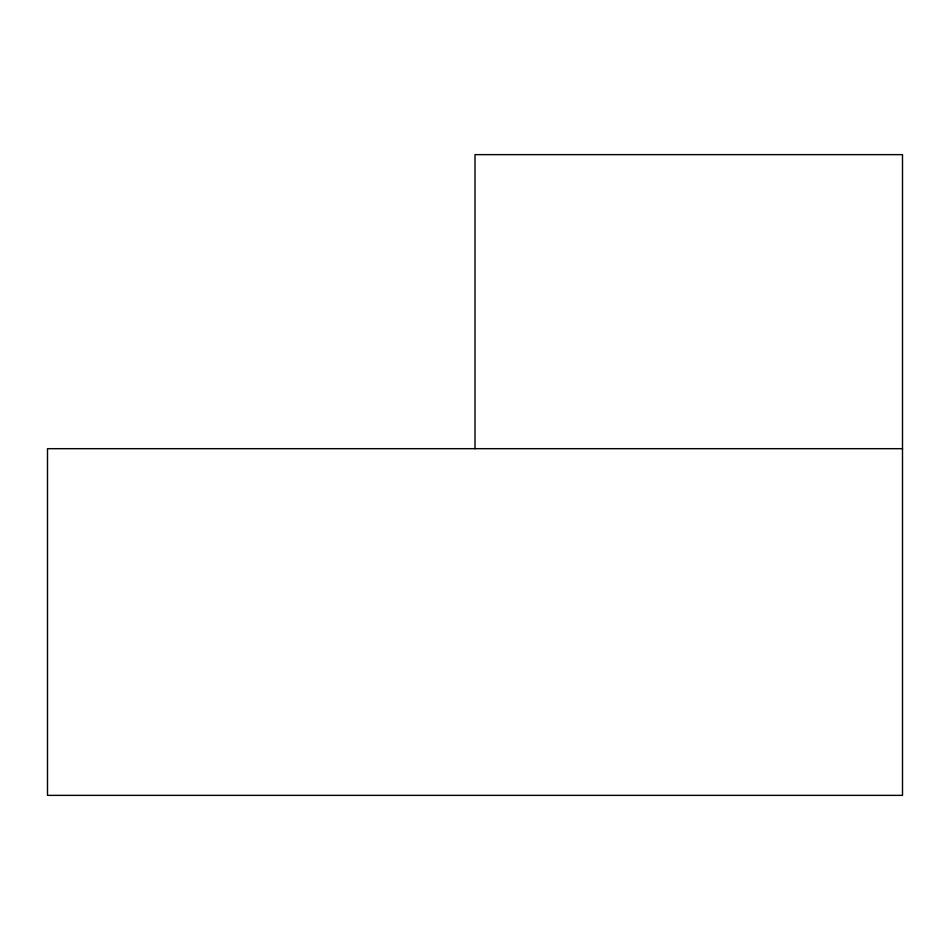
<?xml version="1.0" encoding="UTF-8"?>
<svg xmlns="http://www.w3.org/2000/svg" width="950" height="950" viewBox="0 0 950 950"><rect width="100%" height="100%" fill="white"/><g stroke="black" fill="none" stroke-linecap="round" stroke-linejoin="round"><path stroke-width="1.43" d="M902.5 448.685L47.5 448.685L47.5 795.364L902.5 795.364L902.5 154.636L475 154.636L475 448.685"/></g></svg>
